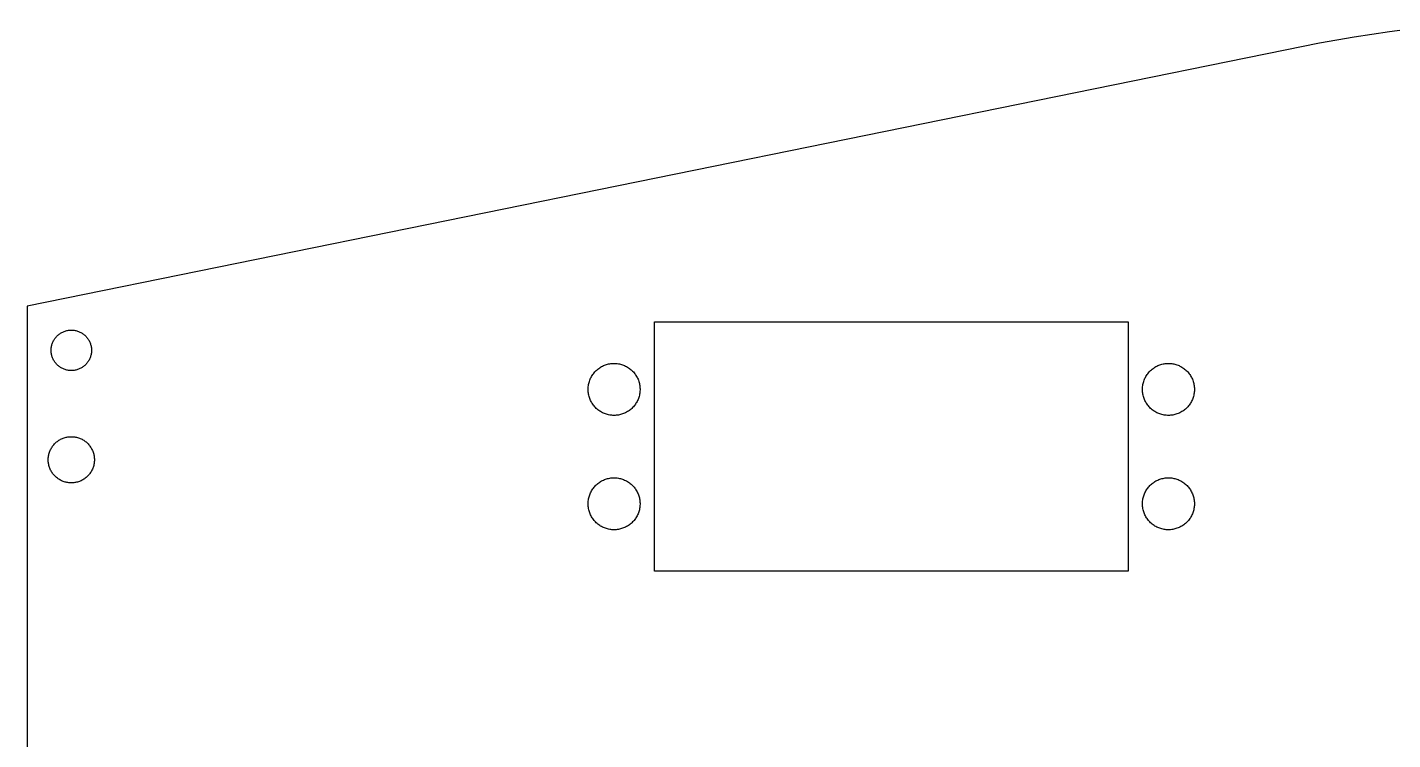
# Model space of a CAD drawing. Header units: metres. Extents: x -5.44 to 3.88, y -4.24 to 5.56.
# Drawn here: x -5.445 to -0.791, y 3.089 to 5.516 of the extents above; entities that cross this region are included whole.
import ezdxf

# ---------------------------------------------------------------- set-up
doc = ezdxf.new("R2010")
doc.units = ezdxf.units.M

msp = doc.modelspace()

# ---------------------------------------------------------------- linework, layer by layer
for p, q in [((-0.801758, 5.50073), (-0.922043, 5.48257)), ((-0.680038, 5.51636), (-0.801758, 5.50073)), ((-1.04071, 5.46191), (-1.15753, 5.43878)), ((-0.922043, 5.48257), (-1.04071, 5.46191)), ((-1.15753, 5.43878), (-5.44499, 4.56599)), ((-5.44499, 4.56599), (-5.44499, -1.034)), ((-5.34109, 4.46693), (-5.33891, 4.46883)), ((-5.33891, 4.46883), (-5.33665, 4.47063)), ((-5.33665, 4.47063), (-5.33432, 4.47232)), ((-5.33432, 4.47232), (-5.33191, 4.47391)), ((-5.33191, 4.47391), (-5.32944, 4.4754)), ((-5.32944, 4.4754), (-5.32692, 4.47679)), ((-5.32692, 4.47679), (-5.32433, 4.47807)), ((-5.32433, 4.47807), (-5.32169, 4.47925)), ((-5.32169, 4.47925), (-5.31902, 4.48032)), ((-5.31902, 4.48032), (-5.31628, 4.48126)), ((-5.31628, 4.48126), (-5.31352, 4.4821)), ((-5.31352, 4.4821), (-5.31073, 4.48282)), ((-5.31073, 4.48282), (-5.30791, 4.48341)), ((-5.30791, 4.48341), (-5.30505, 4.4839)), ((-5.30505, 4.4839), (-5.3022, 4.48425)), ((-5.3022, 4.48425), (-5.29932, 4.4845)), ((-5.29932, 4.4845), (-5.29643, 4.48462)), ((-5.29643, 4.48462), (-5.29355, 4.48462)), ((-5.29355, 4.48462), (-5.29066, 4.4845)), ((-5.29066, 4.4845), (-5.2878, 4.48425)), ((-5.2878, 4.48425), (-5.28493, 4.4839)), ((-5.28493, 4.4839), (-5.28209, 4.48341)), ((-5.28209, 4.48341), (-5.27927, 4.48282)), ((-5.27927, 4.48282), (-5.27646, 4.4821)), ((-5.27646, 4.4821), (-5.2737, 4.48126)), ((-5.2737, 4.48126), (-5.27098, 4.48032)), ((-5.27098, 4.48032), (-5.2683, 4.47925)), ((-5.2683, 4.47925), (-5.26566, 4.47807)), ((-5.26566, 4.47807), (-5.26308, 4.47679)), ((-5.26308, 4.47679), (-5.26054, 4.4754)), ((-5.26054, 4.4754), (-5.25807, 4.47391)), ((-5.25807, 4.47391), (-5.25568, 4.47232)), ((-5.25568, 4.47232), (-5.25334, 4.47063)), ((-5.25334, 4.47063), (-5.25108, 4.46883)), ((-5.25108, 4.46883), (-5.24889, 4.46693)), ((-3.30708, 3.6628), (-3.30708, 4.51279)), ((-3.30708, 4.51279), (-1.6929, 4.51279)), ((-1.6929, 4.51279), (-1.6929, 3.6628)), ((-5.36365, 4.42151), (-5.36334, 4.42438)), ((-5.36334, 4.42438), (-5.36293, 4.42723)), ((-5.36293, 4.42723), (-5.36238, 4.43007)), ((-5.36238, 4.43007), (-5.36172, 4.43288)), ((-5.36172, 4.43288), (-5.36095, 4.43565)), ((-5.36095, 4.43565), (-5.36006, 4.4384)), ((-5.36006, 4.4384), (-5.35905, 4.4411)), ((-5.35905, 4.4411), (-5.35794, 4.44376)), ((-5.35794, 4.44376), (-5.3567, 4.44638)), ((-5.3567, 4.44638), (-5.35536, 4.44893)), ((-5.35536, 4.44893), (-5.35393, 4.45143)), ((-5.35393, 4.45143), (-5.35237, 4.45387)), ((-5.35237, 4.45387), (-5.35074, 4.45624)), ((-5.35074, 4.45624), (-5.34898, 4.45854)), ((-5.34898, 4.45854), (-5.34715, 4.46075)), ((-5.34715, 4.46075), (-5.34521, 4.46291)), ((-5.34521, 4.46291), (-5.3432, 4.46497)), ((-5.3432, 4.46497), (-5.34109, 4.46693)), ((-5.24889, 4.46693), (-5.2468, 4.46497)), ((-5.2468, 4.46497), (-5.24477, 4.46291)), ((-5.24477, 4.46291), (-5.24284, 4.46075)), ((-5.24284, 4.46075), (-5.241, 4.45854)), ((-5.241, 4.45854), (-5.23926, 4.45624)), ((-5.23926, 4.45624), (-5.23761, 4.45387)), ((-5.23761, 4.45387), (-5.23605, 4.45143)), ((-5.23605, 4.45143), (-5.23462, 4.44893)), ((-5.23462, 4.44893), (-5.23328, 4.44638)), ((-5.23328, 4.44638), (-5.23206, 4.44376)), ((-5.23206, 4.44376), (-5.23093, 4.4411)), ((-5.23093, 4.4411), (-5.22993, 4.4384)), ((-5.22993, 4.4384), (-5.22903, 4.43565)), ((-5.22903, 4.43565), (-5.22826, 4.43288)), ((-5.22826, 4.43288), (-5.2276, 4.43007)), ((-5.2276, 4.43007), (-5.22707, 4.42723)), ((-5.22707, 4.42723), (-5.22664, 4.42438)), ((-5.22664, 4.42438), (-5.22633, 4.42151)), ((-5.36389, 4.41574), (-5.36383, 4.41862)), ((-5.36383, 4.41286), (-5.36389, 4.41574)), ((-5.36383, 4.41862), (-5.36365, 4.42151)), ((-5.36365, 4.40997), (-5.36383, 4.41286)), ((-5.36334, 4.4071), (-5.36365, 4.40997)), ((-5.36293, 4.40425), (-5.36334, 4.4071)), ((-5.36238, 4.40141), (-5.36293, 4.40425)), ((-5.36172, 4.39861), (-5.36238, 4.40141)), ((-5.36095, 4.39583), (-5.36172, 4.39861)), ((-5.36006, 4.39308), (-5.36095, 4.39583)), ((-5.35905, 4.39038), (-5.36006, 4.39308)), ((-5.35794, 4.38771), (-5.35905, 4.39038)), ((-5.3567, 4.3851), (-5.35794, 4.38771)), ((-5.35536, 4.38255), (-5.3567, 4.3851)), ((-5.35393, 4.38005), (-5.35536, 4.38255)), ((-5.35237, 4.37761), (-5.35393, 4.38005)), ((-5.35074, 4.37524), (-5.35237, 4.37761)), ((-5.34898, 4.37294), (-5.35074, 4.37524)), ((-5.23926, 4.37524), (-5.241, 4.37294)), ((-5.23761, 4.37761), (-5.23926, 4.37524)), ((-5.23605, 4.38005), (-5.23761, 4.37761)), ((-5.23462, 4.38255), (-5.23605, 4.38005)), ((-5.23328, 4.3851), (-5.23462, 4.38255)), ((-5.23206, 4.38771), (-5.23328, 4.3851)), ((-5.23093, 4.39038), (-5.23206, 4.38771)), ((-5.22993, 4.39308), (-5.23093, 4.39038)), ((-5.22903, 4.39583), (-5.22993, 4.39308)), ((-5.22826, 4.39861), (-5.22903, 4.39583)), ((-5.2276, 4.40141), (-5.22826, 4.39861)), ((-5.22707, 4.40425), (-5.2276, 4.40141)), ((-5.22664, 4.4071), (-5.22707, 4.40425)), ((-5.22633, 4.40997), (-5.22664, 4.4071)), ((-5.22633, 4.42151), (-5.22615, 4.41862)), ((-5.22615, 4.41286), (-5.22633, 4.40997)), ((-5.22615, 4.41862), (-5.22609, 4.41574)), ((-5.22609, 4.41574), (-5.22615, 4.41286)), ((-5.34715, 4.37073), (-5.34898, 4.37294)), ((-5.34521, 4.36858), (-5.34715, 4.37073)), ((-5.3432, 4.36652), (-5.34521, 4.36858)), ((-5.34109, 4.36453), (-5.3432, 4.36652)), ((-5.33891, 4.36266), (-5.34109, 4.36453)), ((-5.33665, 4.36086), (-5.33891, 4.36266)), ((-5.33432, 4.35916), (-5.33665, 4.36086)), ((-5.33191, 4.35757), (-5.33432, 4.35916)), ((-5.32944, 4.35608), (-5.33191, 4.35757)), ((-5.32692, 4.35468), (-5.32944, 4.35608)), ((-5.32433, 4.35339), (-5.32692, 4.35468)), ((-5.32169, 4.35222), (-5.32433, 4.35339)), ((-5.31902, 4.35117), (-5.32169, 4.35222)), ((-5.31628, 4.35022), (-5.31902, 4.35117)), ((-5.31352, 4.34938), (-5.31628, 4.35022)), ((-5.31073, 4.34866), (-5.31352, 4.34938)), ((-5.30791, 4.34807), (-5.31073, 4.34866)), ((-5.30505, 4.34758), (-5.30791, 4.34807)), ((-5.3022, 4.34721), (-5.30505, 4.34758)), ((-5.29932, 4.34698), (-5.3022, 4.34721)), ((-5.29643, 4.34686), (-5.29932, 4.34698)), ((-5.29355, 4.34686), (-5.29643, 4.34686)), ((-5.29066, 4.34698), (-5.29355, 4.34686)), ((-5.2878, 4.34721), (-5.29066, 4.34698)), ((-5.28493, 4.34758), (-5.2878, 4.34721)), ((-5.28209, 4.34807), (-5.28493, 4.34758)), ((-5.27927, 4.34866), (-5.28209, 4.34807)), ((-5.27646, 4.34938), (-5.27927, 4.34866)), ((-5.2737, 4.35022), (-5.27646, 4.34938)), ((-5.27098, 4.35117), (-5.2737, 4.35022)), ((-5.2683, 4.35222), (-5.27098, 4.35117)), ((-5.26566, 4.35339), (-5.2683, 4.35222)), ((-5.26308, 4.35468), (-5.26566, 4.35339)), ((-5.26054, 4.35608), (-5.26308, 4.35468)), ((-5.25807, 4.35757), (-5.26054, 4.35608)), ((-5.25568, 4.35916), (-5.25807, 4.35757)), ((-5.25334, 4.36086), (-5.25568, 4.35916)), ((-5.25108, 4.36266), (-5.25334, 4.36086)), ((-5.24889, 4.36453), (-5.25108, 4.36266)), ((-5.2468, 4.36652), (-5.24889, 4.36453)), ((-5.24477, 4.36858), (-5.2468, 4.36652)), ((-5.24284, 4.37073), (-5.24477, 4.36858)), ((-5.241, 4.37294), (-5.24284, 4.37073)), ((-3.52159, 4.32697), (-3.51967, 4.33014)), ((-3.51967, 4.33014), (-3.51761, 4.33322)), ((-3.51761, 4.33322), (-3.51543, 4.33623)), ((-3.51543, 4.33623), (-3.51312, 4.33914)), ((-3.51312, 4.33914), (-3.5107, 4.34195)), ((-3.5107, 4.34195), (-3.50816, 4.34465)), ((-3.50816, 4.34465), (-3.50551, 4.34724)), ((-3.50551, 4.34724), (-3.50276, 4.34973)), ((-3.50276, 4.34973), (-3.49989, 4.3521)), ((-3.49989, 4.3521), (-3.49695, 4.35434)), ((-3.49695, 4.35434), (-3.4939, 4.35645)), ((-3.4939, 4.35645), (-3.49077, 4.35844)), ((-3.49077, 4.35844), (-3.48755, 4.36029)), ((-3.48755, 4.36029), (-3.48427, 4.36201)), ((-3.48427, 4.36201), (-3.48091, 4.36359)), ((-3.48091, 4.36359), (-3.47748, 4.36504)), ((-3.47748, 4.36504), (-3.474, 4.36632)), ((-3.474, 4.36632), (-3.47047, 4.36748)), ((-3.47047, 4.36748), (-3.4669, 4.36847)), ((-3.4669, 4.36847), (-3.46329, 4.36932)), ((-3.46329, 4.36932), (-3.45964, 4.37001)), ((-3.45964, 4.37001), (-3.45598, 4.37056)), ((-3.45598, 4.37056), (-3.45229, 4.37094)), ((-3.45229, 4.37094), (-3.44858, 4.37117)), ((-3.44858, 4.37117), (-3.44487, 4.37125)), ((-3.44487, 4.37125), (-3.44116, 4.37117)), ((-3.44116, 4.37117), (-3.43745, 4.37094)), ((-3.43745, 4.37094), (-3.43378, 4.37056)), ((-3.43378, 4.37056), (-3.4301, 4.37001)), ((-3.4301, 4.37001), (-3.42645, 4.36932)), ((-3.42645, 4.36932), (-3.42285, 4.36847)), ((-3.42285, 4.36847), (-3.41927, 4.36748)), ((-3.41927, 4.36748), (-3.41574, 4.36632)), ((-3.41574, 4.36632), (-3.41226, 4.36504)), ((-3.41226, 4.36504), (-3.40884, 4.36359)), ((-3.40884, 4.36359), (-3.40549, 4.36201)), ((-3.40549, 4.36201), (-3.40221, 4.36029)), ((-3.40221, 4.36029), (-3.39899, 4.35844)), ((-3.39899, 4.35844), (-3.39586, 4.35645)), ((-3.39586, 4.35645), (-3.39281, 4.35434)), ((-3.39281, 4.35434), (-3.38985, 4.3521)), ((-3.38985, 4.3521), (-3.38699, 4.34973)), ((-3.38699, 4.34973), (-3.38423, 4.34724)), ((-3.38423, 4.34724), (-3.38159, 4.34465)), ((-3.38159, 4.34465), (-3.37904, 4.34195)), ((-3.37904, 4.34195), (-3.37662, 4.33914)), ((-3.37662, 4.33914), (-3.37431, 4.33623)), ((-3.37431, 4.33623), (-3.37213, 4.33322)), ((-3.37213, 4.33322), (-3.37009, 4.33014)), ((-3.37009, 4.33014), (-3.36816, 4.32697)), ((-1.63182, 4.32697), (-1.6299, 4.33014)), ((-1.6299, 4.33014), (-1.62785, 4.33322)), ((-1.62785, 4.33322), (-1.62567, 4.33623)), ((-1.62567, 4.33623), (-1.62337, 4.33914)), ((-1.62337, 4.33914), (-1.62094, 4.34195)), ((-1.62094, 4.34195), (-1.61841, 4.34465)), ((-1.61841, 4.34465), (-1.61575, 4.34724)), ((-1.61575, 4.34724), (-1.61299, 4.34973)), ((-1.61299, 4.34973), (-1.61014, 4.3521)), ((-1.61014, 4.3521), (-1.60718, 4.35434)), ((-1.60718, 4.35434), (-1.60413, 4.35645)), ((-1.60413, 4.35645), (-1.601, 4.35844)), ((-1.601, 4.35844), (-1.59779, 4.36029)), ((-1.59779, 4.36029), (-1.5945, 4.36201)), ((-1.5945, 4.36201), (-1.59114, 4.36359)), ((-1.59114, 4.36359), (-1.58772, 4.36504)), ((-1.58772, 4.36504), (-1.58424, 4.36632)), ((-1.58424, 4.36632), (-1.58072, 4.36748)), ((-1.58072, 4.36748), (-1.57715, 4.36847)), ((-1.57715, 4.36847), (-1.57353, 4.36932)), ((-1.57353, 4.36932), (-1.56989, 4.37001)), ((-1.56989, 4.37001), (-1.56621, 4.37056)), ((-1.56621, 4.37056), (-1.56253, 4.37094)), ((-1.56253, 4.37094), (-1.55882, 4.37117)), ((-1.55882, 4.37117), (-1.55511, 4.37125)), ((-1.55511, 4.37125), (-1.55141, 4.37117)), ((-1.55141, 4.37117), (-1.5477, 4.37094)), ((-1.5477, 4.37094), (-1.54401, 4.37056)), ((-1.54401, 4.37056), (-1.54034, 4.37001)), ((-1.54034, 4.37001), (-1.5367, 4.36932)), ((-1.5367, 4.36932), (-1.53308, 4.36847)), ((-1.53308, 4.36847), (-1.52951, 4.36748)), ((-1.52951, 4.36748), (-1.52599, 4.36632)), ((-1.52599, 4.36632), (-1.52251, 4.36504)), ((-1.52251, 4.36504), (-1.51909, 4.36359)), ((-1.51909, 4.36359), (-1.51573, 4.36201)), ((-1.51573, 4.36201), (-1.51244, 4.36029)), ((-1.51244, 4.36029), (-1.50922, 4.35844)), ((-1.50922, 4.35844), (-1.50609, 4.35645)), ((-1.50609, 4.35645), (-1.50304, 4.35434)), ((-1.50304, 4.35434), (-1.50009, 4.3521)), ((-1.50009, 4.3521), (-1.49722, 4.34973)), ((-1.49722, 4.34973), (-1.49448, 4.34724)), ((-1.49448, 4.34724), (-1.49182, 4.34465)), ((-1.49182, 4.34465), (-1.48929, 4.34195)), ((-1.48929, 4.34195), (-1.48686, 4.33914)), ((-1.48686, 4.33914), (-1.48456, 4.33623)), ((-1.48456, 4.33623), (-1.48238, 4.33322)), ((-1.48238, 4.33322), (-1.48032, 4.33014)), ((-1.48032, 4.33014), (-1.47839, 4.32697)), ((-3.53343, 4.28453), (-3.53328, 4.28824)), ((-3.53343, 4.28081), (-3.53343, 4.28453)), ((-3.53328, 4.28824), (-3.53297, 4.29193)), ((-3.53297, 4.29193), (-3.5325, 4.29561)), ((-3.5325, 4.29561), (-3.53189, 4.29927)), ((-3.53189, 4.29927), (-3.53111, 4.3029)), ((-3.53111, 4.3029), (-3.5302, 4.30649)), ((-3.5302, 4.30649), (-3.52911, 4.31004)), ((-3.52911, 4.31004), (-3.52791, 4.31355)), ((-3.52791, 4.31355), (-3.52654, 4.317)), ((-3.52654, 4.317), (-3.52502, 4.32039)), ((-3.52502, 4.32039), (-3.52338, 4.32372)), ((-3.52338, 4.32372), (-3.52159, 4.32697)), ((-3.36816, 4.32697), (-3.36638, 4.32372)), ((-3.36638, 4.32372), (-3.36472, 4.32039)), ((-3.36472, 4.32039), (-3.36322, 4.317)), ((-3.36322, 4.317), (-3.36185, 4.31355)), ((-3.36185, 4.31355), (-3.36063, 4.31004)), ((-3.36063, 4.31004), (-3.35956, 4.30649)), ((-3.35956, 4.30649), (-3.35863, 4.3029)), ((-3.35863, 4.3029), (-3.35786, 4.29927)), ((-3.35786, 4.29927), (-3.35724, 4.29561)), ((-3.35724, 4.29561), (-3.35678, 4.29193)), ((-3.35678, 4.29193), (-3.35646, 4.28824)), ((-3.35646, 4.28824), (-3.35631, 4.28453)), ((-3.35631, 4.28453), (-3.35631, 4.28081)), ((-1.64368, 4.28453), (-1.64352, 4.28824)), ((-1.64368, 4.28081), (-1.64368, 4.28453)), ((-1.64352, 4.28824), (-1.6432, 4.29193)), ((-1.6432, 4.29193), (-1.64275, 4.29561)), ((-1.64275, 4.29561), (-1.64212, 4.29927)), ((-1.64212, 4.29927), (-1.64136, 4.3029)), ((-1.64136, 4.3029), (-1.64043, 4.30649)), ((-1.64043, 4.30649), (-1.63936, 4.31004)), ((-1.63936, 4.31004), (-1.63814, 4.31355)), ((-1.63814, 4.31355), (-1.63678, 4.317)), ((-1.63678, 4.317), (-1.63527, 4.32039)), ((-1.63527, 4.32039), (-1.63362, 4.32372)), ((-1.63362, 4.32372), (-1.63182, 4.32697)), ((-1.47839, 4.32697), (-1.47661, 4.32372)), ((-1.47661, 4.32372), (-1.47496, 4.32039)), ((-1.47496, 4.32039), (-1.47345, 4.317)), ((-1.47345, 4.317), (-1.47209, 4.31355)), ((-1.47209, 4.31355), (-1.47087, 4.31004)), ((-1.47087, 4.31004), (-1.46979, 4.30649)), ((-1.46979, 4.30649), (-1.46887, 4.3029)), ((-1.46887, 4.3029), (-1.46809, 4.29927)), ((-1.46809, 4.29927), (-1.46748, 4.29561)), ((-1.46748, 4.29561), (-1.46701, 4.29193)), ((-1.46701, 4.29193), (-1.46671, 4.28824)), ((-1.46671, 4.28824), (-1.46655, 4.28453)), ((-1.46655, 4.28453), (-1.46655, 4.28081)), ((-3.53328, 4.27711), (-3.53343, 4.28081)), ((-3.53297, 4.27341), (-3.53328, 4.27711)), ((-3.5325, 4.26973), (-3.53297, 4.27341)), ((-3.53189, 4.26607), (-3.5325, 4.26973)), ((-3.53111, 4.26244), (-3.53189, 4.26607)), ((-3.5302, 4.25885), (-3.53111, 4.26244)), ((-3.52911, 4.25529), (-3.5302, 4.25885)), ((-3.52791, 4.25179), (-3.52911, 4.25529)), ((-3.52654, 4.24834), (-3.52791, 4.25179)), ((-3.52502, 4.24495), (-3.52654, 4.24834)), ((-3.52338, 4.24162), (-3.52502, 4.24495)), ((-3.52159, 4.23837), (-3.52338, 4.24162)), ((-3.51967, 4.2352), (-3.52159, 4.23837)), ((-3.36816, 4.23837), (-3.37009, 4.2352)), ((-3.36638, 4.24162), (-3.36816, 4.23837)), ((-3.36472, 4.24495), (-3.36638, 4.24162)), ((-3.36322, 4.24834), (-3.36472, 4.24495)), ((-3.36185, 4.25179), (-3.36322, 4.24834)), ((-3.36063, 4.25529), (-3.36185, 4.25179)), ((-3.35956, 4.25885), (-3.36063, 4.25529)), ((-3.35863, 4.26244), (-3.35956, 4.25885)), ((-3.35786, 4.26607), (-3.35863, 4.26244)), ((-3.35724, 4.26973), (-3.35786, 4.26607)), ((-3.35678, 4.27341), (-3.35724, 4.26973)), ((-3.35646, 4.27711), (-3.35678, 4.27341)), ((-3.35631, 4.28081), (-3.35646, 4.27711)), ((-1.64352, 4.27711), (-1.64368, 4.28081)), ((-1.6432, 4.27341), (-1.64352, 4.27711)), ((-1.64275, 4.26973), (-1.6432, 4.27341)), ((-1.64212, 4.26607), (-1.64275, 4.26973)), ((-1.64136, 4.26244), (-1.64212, 4.26607)), ((-1.64043, 4.25885), (-1.64136, 4.26244)), ((-1.63936, 4.25529), (-1.64043, 4.25885)), ((-1.63814, 4.25179), (-1.63936, 4.25529)), ((-1.63678, 4.24834), (-1.63814, 4.25179)), ((-1.63527, 4.24495), (-1.63678, 4.24834)), ((-1.63362, 4.24162), (-1.63527, 4.24495)), ((-1.63182, 4.23837), (-1.63362, 4.24162)), ((-1.6299, 4.2352), (-1.63182, 4.23837)), ((-1.47839, 4.23837), (-1.48032, 4.2352)), ((-1.47661, 4.24162), (-1.47839, 4.23837)), ((-1.47496, 4.24495), (-1.47661, 4.24162)), ((-1.47345, 4.24834), (-1.47496, 4.24495)), ((-1.47209, 4.25179), (-1.47345, 4.24834)), ((-1.47087, 4.25529), (-1.47209, 4.25179)), ((-1.46979, 4.25885), (-1.47087, 4.25529)), ((-1.46887, 4.26244), (-1.46979, 4.25885)), ((-1.46809, 4.26607), (-1.46887, 4.26244)), ((-1.46748, 4.26973), (-1.46809, 4.26607)), ((-1.46701, 4.27341), (-1.46748, 4.26973)), ((-1.46671, 4.27711), (-1.46701, 4.27341)), ((-1.46655, 4.28081), (-1.46671, 4.27711)), ((-3.51761, 4.23212), (-3.51967, 4.2352)), ((-3.51543, 4.22911), (-3.51761, 4.23212)), ((-3.51312, 4.22621), (-3.51543, 4.22911)), ((-3.5107, 4.22339), (-3.51312, 4.22621)), ((-3.50816, 4.22069), (-3.5107, 4.22339)), ((-3.50551, 4.21809), (-3.50816, 4.22069)), ((-3.50276, 4.21561), (-3.50551, 4.21809)), ((-3.49989, 4.21324), (-3.50276, 4.21561)), ((-3.49695, 4.211), (-3.49989, 4.21324)), ((-3.4939, 4.20889), (-3.49695, 4.211)), ((-3.49077, 4.20689), (-3.4939, 4.20889)), ((-3.48755, 4.20505), (-3.49077, 4.20689)), ((-3.48427, 4.20332), (-3.48755, 4.20505)), ((-3.48091, 4.20175), (-3.48427, 4.20332)), ((-3.47748, 4.2003), (-3.48091, 4.20175)), ((-3.474, 4.19902), (-3.47748, 4.2003)), ((-3.47047, 4.19786), (-3.474, 4.19902)), ((-3.4669, 4.19687), (-3.47047, 4.19786)), ((-3.46329, 4.19603), (-3.4669, 4.19687)), ((-3.45964, 4.19533), (-3.46329, 4.19603)), ((-3.45598, 4.19478), (-3.45964, 4.19533)), ((-3.45229, 4.1944), (-3.45598, 4.19478)), ((-3.44858, 4.19417), (-3.45229, 4.1944)), ((-3.44487, 4.19409), (-3.44858, 4.19417)), ((-3.44116, 4.19417), (-3.44487, 4.19409)), ((-3.43745, 4.1944), (-3.44116, 4.19417)), ((-3.43378, 4.19478), (-3.43745, 4.1944)), ((-3.4301, 4.19533), (-3.43378, 4.19478)), ((-3.42645, 4.19603), (-3.4301, 4.19533)), ((-3.42285, 4.19687), (-3.42645, 4.19603)), ((-3.41927, 4.19786), (-3.42285, 4.19687)), ((-3.41574, 4.19902), (-3.41927, 4.19786)), ((-3.41226, 4.2003), (-3.41574, 4.19902)), ((-3.40884, 4.20175), (-3.41226, 4.2003)), ((-3.40549, 4.20332), (-3.40884, 4.20175)), ((-3.40221, 4.20505), (-3.40549, 4.20332)), ((-3.39899, 4.20689), (-3.40221, 4.20505)), ((-3.39586, 4.20889), (-3.39899, 4.20689)), ((-3.39281, 4.211), (-3.39586, 4.20889)), ((-3.38985, 4.21324), (-3.39281, 4.211)), ((-3.38699, 4.21561), (-3.38985, 4.21324)), ((-3.38423, 4.21809), (-3.38699, 4.21561)), ((-3.38159, 4.22069), (-3.38423, 4.21809)), ((-3.37904, 4.22339), (-3.38159, 4.22069)), ((-3.37662, 4.22621), (-3.37904, 4.22339)), ((-3.37431, 4.22911), (-3.37662, 4.22621)), ((-3.37213, 4.23212), (-3.37431, 4.22911)), ((-3.37009, 4.2352), (-3.37213, 4.23212)), ((-1.62785, 4.23212), (-1.6299, 4.2352)), ((-1.62567, 4.22911), (-1.62785, 4.23212)), ((-1.62337, 4.22621), (-1.62567, 4.22911)), ((-1.62094, 4.22339), (-1.62337, 4.22621)), ((-1.61841, 4.22069), (-1.62094, 4.22339)), ((-1.61575, 4.21809), (-1.61841, 4.22069)), ((-1.61299, 4.21561), (-1.61575, 4.21809)), ((-1.61014, 4.21324), (-1.61299, 4.21561)), ((-1.60718, 4.211), (-1.61014, 4.21324)), ((-1.60413, 4.20889), (-1.60718, 4.211)), ((-1.601, 4.20689), (-1.60413, 4.20889)), ((-1.59779, 4.20505), (-1.601, 4.20689)), ((-1.5945, 4.20332), (-1.59779, 4.20505)), ((-1.59114, 4.20175), (-1.5945, 4.20332)), ((-1.58772, 4.2003), (-1.59114, 4.20175)), ((-1.58424, 4.19902), (-1.58772, 4.2003)), ((-1.58072, 4.19786), (-1.58424, 4.19902)), ((-1.57715, 4.19687), (-1.58072, 4.19786)), ((-1.57353, 4.19603), (-1.57715, 4.19687)), ((-1.56989, 4.19533), (-1.57353, 4.19603)), ((-1.56621, 4.19478), (-1.56989, 4.19533)), ((-1.56253, 4.1944), (-1.56621, 4.19478)), ((-1.55882, 4.19417), (-1.56253, 4.1944)), ((-1.55511, 4.19409), (-1.55882, 4.19417)), ((-1.55141, 4.19417), (-1.55511, 4.19409)), ((-1.5477, 4.1944), (-1.55141, 4.19417)), ((-1.54401, 4.19478), (-1.5477, 4.1944)), ((-1.54034, 4.19533), (-1.54401, 4.19478)), ((-1.5367, 4.19603), (-1.54034, 4.19533)), ((-1.53308, 4.19687), (-1.5367, 4.19603)), ((-1.52951, 4.19786), (-1.53308, 4.19687)), ((-1.52599, 4.19902), (-1.52951, 4.19786)), ((-1.52251, 4.2003), (-1.52599, 4.19902)), ((-1.51909, 4.20175), (-1.52251, 4.2003)), ((-1.51573, 4.20332), (-1.51909, 4.20175)), ((-1.51244, 4.20505), (-1.51573, 4.20332)), ((-1.50922, 4.20689), (-1.51244, 4.20505)), ((-1.50609, 4.20889), (-1.50922, 4.20689)), ((-1.50304, 4.211), (-1.50609, 4.20889)), ((-1.50009, 4.21324), (-1.50304, 4.211)), ((-1.49722, 4.21561), (-1.50009, 4.21324)), ((-1.49448, 4.21809), (-1.49722, 4.21561)), ((-1.49182, 4.22069), (-1.49448, 4.21809)), ((-1.48929, 4.22339), (-1.49182, 4.22069)), ((-1.48686, 4.22621), (-1.48929, 4.22339)), ((-1.48456, 4.22911), (-1.48686, 4.22621)), ((-1.48238, 4.23212), (-1.48456, 4.22911)), ((-1.48032, 4.2352), (-1.48238, 4.23212)), ((-5.3546, 4.09419), (-5.35239, 4.09665)), ((-5.35239, 4.09665), (-5.35008, 4.099)), ((-5.35008, 4.099), (-5.34769, 4.10126)), ((-5.34769, 4.10126), (-5.34518, 4.10341)), ((-5.34518, 4.10341), (-5.34261, 4.10545)), ((-5.34261, 4.10545), (-5.33994, 4.10739)), ((-5.33994, 4.10739), (-5.33719, 4.10922)), ((-5.33719, 4.10922), (-5.33437, 4.11093)), ((-5.33437, 4.11093), (-5.33147, 4.11252)), ((-5.33147, 4.11252), (-5.32852, 4.11398)), ((-5.32852, 4.11398), (-5.3255, 4.11533)), ((-5.3255, 4.11533), (-5.32243, 4.11655)), ((-5.32243, 4.11655), (-5.31932, 4.11763)), ((-5.31932, 4.11763), (-5.31616, 4.11858)), ((-5.31616, 4.11858), (-5.31297, 4.1194)), ((-5.31297, 4.1194), (-5.30975, 4.12009)), ((-5.30975, 4.12009), (-5.30649, 4.12064)), ((-5.30649, 4.12064), (-5.30322, 4.12105)), ((-5.30322, 4.12105), (-5.29994, 4.12132)), ((-5.29994, 4.12132), (-5.29665, 4.12146)), ((-5.29665, 4.12146), (-5.29335, 4.12146)), ((-5.29335, 4.12146), (-5.29005, 4.12132)), ((-5.29005, 4.12132), (-5.28676, 4.12105)), ((-5.28676, 4.12105), (-5.28349, 4.12064)), ((-5.28349, 4.12064), (-5.28024, 4.12009)), ((-5.28024, 4.12009), (-5.27701, 4.1194)), ((-5.27701, 4.1194), (-5.27382, 4.11858)), ((-5.27382, 4.11858), (-5.27066, 4.11763)), ((-5.27066, 4.11763), (-5.26755, 4.11655)), ((-5.26755, 4.11655), (-5.26448, 4.11533)), ((-5.26448, 4.11533), (-5.26147, 4.11398)), ((-5.26147, 4.11398), (-5.25851, 4.11252)), ((-5.25851, 4.11252), (-5.25563, 4.11093)), ((-5.25563, 4.11093), (-5.25281, 4.10922)), ((-5.25281, 4.10922), (-5.25006, 4.10739)), ((-5.25006, 4.10739), (-5.24739, 4.10545)), ((-5.24739, 4.10545), (-5.2448, 4.10341)), ((-5.2448, 4.10341), (-5.24231, 4.10126)), ((-5.24231, 4.10126), (-5.2399, 4.099)), ((-5.2399, 4.099), (-5.23759, 4.09665)), ((-5.23759, 4.09665), (-5.23538, 4.09419)), ((-5.37366, 4.04604), (-5.37346, 4.04933)), ((-5.37346, 4.04933), (-5.37311, 4.05261)), ((-5.37311, 4.05261), (-5.37263, 4.05588)), ((-5.37263, 4.05588), (-5.37201, 4.05911)), ((-5.37201, 4.05911), (-5.37126, 4.06232)), ((-5.37126, 4.06232), (-5.37038, 4.06551)), ((-5.37038, 4.06551), (-5.36935, 4.06863)), ((-5.36935, 4.06863), (-5.36821, 4.07173)), ((-5.36821, 4.07173), (-5.36693, 4.07477)), ((-5.36693, 4.07477), (-5.36552, 4.07774)), ((-5.36552, 4.07774), (-5.364, 4.08067)), ((-5.364, 4.08067), (-5.36235, 4.08353)), ((-5.36235, 4.08353), (-5.36058, 4.08632)), ((-5.36058, 4.08632), (-5.35869, 4.08902)), ((-5.35869, 4.08902), (-5.3567, 4.09164)), ((-5.3567, 4.09164), (-5.3546, 4.09419)), ((-5.23538, 4.09419), (-5.23329, 4.09164)), ((-5.23329, 4.09164), (-5.23129, 4.08902)), ((-5.23129, 4.08902), (-5.22942, 4.08632)), ((-5.22942, 4.08632), (-5.22765, 4.08353)), ((-5.22765, 4.08353), (-5.226, 4.08067)), ((-5.226, 4.08067), (-5.22447, 4.07774)), ((-5.22447, 4.07774), (-5.22307, 4.07477)), ((-5.22307, 4.07477), (-5.22179, 4.07173)), ((-5.22179, 4.07173), (-5.22063, 4.06863)), ((-5.22063, 4.06863), (-5.21962, 4.06551)), ((-5.21962, 4.06551), (-5.21872, 4.06232)), ((-5.21872, 4.06232), (-5.21797, 4.05911)), ((-5.21797, 4.05911), (-5.21736, 4.05588)), ((-5.21736, 4.05588), (-5.21687, 4.05261)), ((-5.21687, 4.05261), (-5.21652, 4.04933)), ((-5.21652, 4.04933), (-5.21632, 4.04604)), ((-5.37373, 4.04274), (-5.37366, 4.04604)), ((-5.37366, 4.03944), (-5.37373, 4.04274)), ((-5.37346, 4.03615), (-5.37366, 4.03944)), ((-5.37311, 4.03287), (-5.37346, 4.03615)), ((-5.37263, 4.0296), (-5.37311, 4.03287)), ((-5.37201, 4.02637), (-5.37263, 4.0296)), ((-5.37126, 4.02316), (-5.37201, 4.02637)), ((-5.37038, 4.01999), (-5.37126, 4.02316)), ((-5.36935, 4.01685), (-5.37038, 4.01999)), ((-5.36821, 4.01375), (-5.36935, 4.01685)), ((-5.36693, 4.01071), (-5.36821, 4.01375)), ((-5.36552, 4.00774), (-5.36693, 4.01071)), ((-5.364, 4.00481), (-5.36552, 4.00774)), ((-5.36235, 4.00195), (-5.364, 4.00481)), ((-5.226, 4.00481), (-5.22765, 4.00195)), ((-5.22447, 4.00774), (-5.226, 4.00481)), ((-5.22307, 4.01071), (-5.22447, 4.00774)), ((-5.22179, 4.01375), (-5.22307, 4.01071)), ((-5.22063, 4.01685), (-5.22179, 4.01375)), ((-5.21962, 4.01999), (-5.22063, 4.01685)), ((-5.21872, 4.02316), (-5.21962, 4.01999)), ((-5.21797, 4.02637), (-5.21872, 4.02316)), ((-5.21736, 4.0296), (-5.21797, 4.02637)), ((-5.21687, 4.03287), (-5.21736, 4.0296)), ((-5.21652, 4.03615), (-5.21687, 4.03287)), ((-5.21632, 4.03944), (-5.21652, 4.03615)), ((-5.21632, 4.04604), (-5.21625, 4.04274)), ((-5.21625, 4.04274), (-5.21632, 4.03944)), ((-5.36058, 3.99916), (-5.36235, 4.00195)), ((-5.35869, 3.99646), (-5.36058, 3.99916)), ((-5.3567, 3.99384), (-5.35869, 3.99646)), ((-5.3546, 3.99129), (-5.3567, 3.99384)), ((-5.35239, 3.98885), (-5.3546, 3.99129)), ((-5.35008, 3.98648), (-5.35239, 3.98885)), ((-5.34769, 3.98422), (-5.35008, 3.98648)), ((-5.34518, 3.98207), (-5.34769, 3.98422)), ((-5.34261, 3.98003), (-5.34518, 3.98207)), ((-5.33994, 3.97809), (-5.34261, 3.98003)), ((-5.33719, 3.97626), (-5.33994, 3.97809)), ((-5.33437, 3.97455), (-5.33719, 3.97626)), ((-5.33147, 3.97296), (-5.33437, 3.97455)), ((-5.32852, 3.9715), (-5.33147, 3.97296)), ((-5.3255, 3.97015), (-5.32852, 3.9715)), ((-5.32243, 3.96893), (-5.3255, 3.97015)), ((-5.31932, 3.96785), (-5.32243, 3.96893)), ((-5.31616, 3.9669), (-5.31932, 3.96785)), ((-5.31297, 3.96608), (-5.31616, 3.9669)), ((-5.30975, 3.96539), (-5.31297, 3.96608)), ((-5.30649, 3.96484), (-5.30975, 3.96539)), ((-5.30322, 3.96443), (-5.30649, 3.96484)), ((-5.29994, 3.96416), (-5.30322, 3.96443)), ((-5.29665, 3.96402), (-5.29994, 3.96416)), ((-5.29335, 3.96402), (-5.29665, 3.96402)), ((-5.29005, 3.96416), (-5.29335, 3.96402)), ((-5.28676, 3.96443), (-5.29005, 3.96416)), ((-5.28349, 3.96484), (-5.28676, 3.96443)), ((-5.28024, 3.96539), (-5.28349, 3.96484)), ((-5.27701, 3.96608), (-5.28024, 3.96539)), ((-5.27382, 3.9669), (-5.27701, 3.96608)), ((-5.27066, 3.96785), (-5.27382, 3.9669)), ((-5.26755, 3.96893), (-5.27066, 3.96785)), ((-5.26448, 3.97015), (-5.26755, 3.96893)), ((-5.26147, 3.9715), (-5.26448, 3.97015)), ((-5.25851, 3.97296), (-5.26147, 3.9715)), ((-5.25563, 3.97455), (-5.25851, 3.97296)), ((-5.25281, 3.97626), (-5.25563, 3.97455)), ((-5.25006, 3.97809), (-5.25281, 3.97626)), ((-5.24739, 3.98003), (-5.25006, 3.97809)), ((-5.2448, 3.98207), (-5.24739, 3.98003)), ((-5.24231, 3.98422), (-5.2448, 3.98207)), ((-5.2399, 3.98648), (-5.24231, 3.98422)), ((-5.23759, 3.98885), (-5.2399, 3.98648)), ((-5.23538, 3.99129), (-5.23759, 3.98885)), ((-5.23329, 3.99384), (-5.23538, 3.99129)), ((-5.23129, 3.99646), (-5.23329, 3.99384)), ((-5.22942, 3.99916), (-5.23129, 3.99646)), ((-5.22765, 4.00195), (-5.22942, 3.99916)), ((-3.50816, 3.95488), (-3.50551, 3.95747)), ((-3.50551, 3.95747), (-3.50276, 3.95996)), ((-3.50276, 3.95996), (-3.49989, 3.96233)), ((-3.49989, 3.96233), (-3.49695, 3.96457)), ((-3.49695, 3.96457), (-3.4939, 3.96669)), ((-3.4939, 3.96669), (-3.49077, 3.96867)), ((-3.49077, 3.96867), (-3.48755, 3.97054)), ((-3.48755, 3.97054), (-3.48427, 3.97224)), ((-3.48427, 3.97224), (-3.48091, 3.97383)), ((-3.48091, 3.97383), (-3.47748, 3.97527)), ((-3.47748, 3.97527), (-3.474, 3.97656)), ((-3.474, 3.97656), (-3.47047, 3.97771)), ((-3.47047, 3.97771), (-3.4669, 3.97871)), ((-3.4669, 3.97871), (-3.46329, 3.97955)), ((-3.46329, 3.97955), (-3.45964, 3.98026)), ((-3.45964, 3.98026), (-3.45598, 3.98079)), ((-3.45598, 3.98079), (-3.45229, 3.98119)), ((-3.45229, 3.98119), (-3.44858, 3.98141)), ((-3.44858, 3.98141), (-3.44487, 3.98149)), ((-3.44487, 3.98149), (-3.44116, 3.98141)), ((-3.44116, 3.98141), (-3.43745, 3.98119)), ((-3.43745, 3.98119), (-3.43378, 3.98079)), ((-3.43378, 3.98079), (-3.4301, 3.98026)), ((-3.4301, 3.98026), (-3.42645, 3.97955)), ((-3.42645, 3.97955), (-3.42285, 3.97871)), ((-3.42285, 3.97871), (-3.41927, 3.97771)), ((-3.41927, 3.97771), (-3.41574, 3.97656)), ((-3.41574, 3.97656), (-3.41226, 3.97527)), ((-3.41226, 3.97527), (-3.40884, 3.97383)), ((-3.40884, 3.97383), (-3.40549, 3.97224)), ((-3.40549, 3.97224), (-3.40221, 3.97054)), ((-3.40221, 3.97054), (-3.39899, 3.96867)), ((-3.39899, 3.96867), (-3.39586, 3.96669)), ((-3.39586, 3.96669), (-3.39281, 3.96457)), ((-3.39281, 3.96457), (-3.38985, 3.96233)), ((-3.38985, 3.96233), (-3.38699, 3.95996)), ((-3.38699, 3.95996), (-3.38423, 3.95747)), ((-3.38423, 3.95747), (-3.38159, 3.95488)), ((-1.61841, 3.95488), (-1.61575, 3.95747)), ((-1.61575, 3.95747), (-1.61299, 3.95996)), ((-1.61299, 3.95996), (-1.61014, 3.96233)), ((-1.61014, 3.96233), (-1.60718, 3.96457)), ((-1.60718, 3.96457), (-1.60413, 3.96669)), ((-1.60413, 3.96669), (-1.601, 3.96867)), ((-1.601, 3.96867), (-1.59779, 3.97054)), ((-1.59779, 3.97054), (-1.5945, 3.97224)), ((-1.5945, 3.97224), (-1.59114, 3.97383)), ((-1.59114, 3.97383), (-1.58772, 3.97527)), ((-1.58772, 3.97527), (-1.58424, 3.97656)), ((-1.58424, 3.97656), (-1.58072, 3.97771)), ((-1.58072, 3.97771), (-1.57715, 3.97871)), ((-1.57715, 3.97871), (-1.57353, 3.97955)), ((-1.57353, 3.97955), (-1.56989, 3.98026)), ((-1.56989, 3.98026), (-1.56621, 3.98079)), ((-1.56621, 3.98079), (-1.56253, 3.98119)), ((-1.56253, 3.98119), (-1.55882, 3.98141)), ((-1.55882, 3.98141), (-1.55511, 3.98149)), ((-1.55511, 3.98149), (-1.55141, 3.98141)), ((-1.55141, 3.98141), (-1.5477, 3.98119)), ((-1.5477, 3.98119), (-1.54401, 3.98079)), ((-1.54401, 3.98079), (-1.54034, 3.98026)), ((-1.54034, 3.98026), (-1.5367, 3.97955)), ((-1.5367, 3.97955), (-1.53308, 3.97871)), ((-1.53308, 3.97871), (-1.52951, 3.97771)), ((-1.52951, 3.97771), (-1.52599, 3.97656)), ((-1.52599, 3.97656), (-1.52251, 3.97527)), ((-1.52251, 3.97527), (-1.51909, 3.97383)), ((-1.51909, 3.97383), (-1.51573, 3.97224)), ((-1.51573, 3.97224), (-1.51244, 3.97054)), ((-1.51244, 3.97054), (-1.50922, 3.96867)), ((-1.50922, 3.96867), (-1.50609, 3.96669)), ((-1.50609, 3.96669), (-1.50304, 3.96457)), ((-1.50304, 3.96457), (-1.50009, 3.96233)), ((-1.50009, 3.96233), (-1.49722, 3.95996)), ((-1.49722, 3.95996), (-1.49448, 3.95747)), ((-1.49448, 3.95747), (-1.49182, 3.95488)), ((-3.53189, 3.9095), (-3.53111, 3.91313)), ((-3.53111, 3.91313), (-3.5302, 3.91673)), ((-3.5302, 3.91673), (-3.52911, 3.92027)), ((-3.52911, 3.92027), (-3.52791, 3.92378)), ((-3.52791, 3.92378), (-3.52654, 3.92723)), ((-3.52654, 3.92723), (-3.52502, 3.93062)), ((-3.52502, 3.93062), (-3.52338, 3.93394)), ((-3.52338, 3.93394), (-3.52159, 3.93719)), ((-3.52159, 3.93719), (-3.51967, 3.94037)), ((-3.51967, 3.94037), (-3.51761, 3.94347)), ((-3.51761, 3.94347), (-3.51543, 3.94646)), ((-3.51543, 3.94646), (-3.51312, 3.94937)), ((-3.51312, 3.94937), (-3.5107, 3.95218)), ((-3.5107, 3.95218), (-3.50816, 3.95488)), ((-3.38159, 3.95488), (-3.37904, 3.95218)), ((-3.37904, 3.95218), (-3.37662, 3.94937)), ((-3.37662, 3.94937), (-3.37431, 3.94646)), ((-3.37431, 3.94646), (-3.37213, 3.94347)), ((-3.37213, 3.94347), (-3.37009, 3.94037)), ((-3.37009, 3.94037), (-3.36816, 3.93719)), ((-3.36816, 3.93719), (-3.36638, 3.93394)), ((-3.36638, 3.93394), (-3.36472, 3.93062)), ((-3.36472, 3.93062), (-3.36322, 3.92723)), ((-3.36322, 3.92723), (-3.36185, 3.92378)), ((-3.36185, 3.92378), (-3.36063, 3.92027)), ((-3.36063, 3.92027), (-3.35956, 3.91673)), ((-3.35956, 3.91673), (-3.35863, 3.91313)), ((-3.35863, 3.91313), (-3.35786, 3.9095)), ((-1.64212, 3.9095), (-1.64136, 3.91313)), ((-1.64136, 3.91313), (-1.64043, 3.91673)), ((-1.64043, 3.91673), (-1.63936, 3.92027)), ((-1.63936, 3.92027), (-1.63814, 3.92378)), ((-1.63814, 3.92378), (-1.63678, 3.92723)), ((-1.63678, 3.92723), (-1.63527, 3.93062)), ((-1.63527, 3.93062), (-1.63362, 3.93394)), ((-1.63362, 3.93394), (-1.63182, 3.93719)), ((-1.63182, 3.93719), (-1.6299, 3.94037)), ((-1.6299, 3.94037), (-1.62785, 3.94347)), ((-1.62785, 3.94347), (-1.62567, 3.94646)), ((-1.62567, 3.94646), (-1.62337, 3.94937)), ((-1.62337, 3.94937), (-1.62094, 3.95218)), ((-1.62094, 3.95218), (-1.61841, 3.95488)), ((-1.49182, 3.95488), (-1.48929, 3.95218)), ((-1.48929, 3.95218), (-1.48686, 3.94937)), ((-1.48686, 3.94937), (-1.48456, 3.94646)), ((-1.48456, 3.94646), (-1.48238, 3.94347)), ((-1.48238, 3.94347), (-1.48032, 3.94037)), ((-1.48032, 3.94037), (-1.47839, 3.93719)), ((-1.47839, 3.93719), (-1.47661, 3.93394)), ((-1.47661, 3.93394), (-1.47496, 3.93062)), ((-1.47496, 3.93062), (-1.47345, 3.92723)), ((-1.47345, 3.92723), (-1.47209, 3.92378)), ((-1.47209, 3.92378), (-1.47087, 3.92027)), ((-1.47087, 3.92027), (-1.46979, 3.91673)), ((-1.46979, 3.91673), (-1.46887, 3.91313)), ((-1.46887, 3.91313), (-1.46809, 3.9095)), ((-3.53343, 3.89476), (-3.53328, 3.89847)), ((-3.53343, 3.89105), (-3.53343, 3.89476)), ((-3.53328, 3.88734), (-3.53343, 3.89105)), ((-3.53328, 3.89847), (-3.53297, 3.90216)), ((-3.53297, 3.88365), (-3.53328, 3.88734)), ((-3.53297, 3.90216), (-3.5325, 3.90585)), ((-3.5325, 3.87996), (-3.53297, 3.88365)), ((-3.5325, 3.90585), (-3.53189, 3.9095)), ((-3.53189, 3.87631), (-3.5325, 3.87996)), ((-3.53111, 3.87268), (-3.53189, 3.87631)), ((-3.5302, 3.86908), (-3.53111, 3.87268)), ((-3.52911, 3.86554), (-3.5302, 3.86908)), ((-3.52791, 3.86203), (-3.52911, 3.86554)), ((-3.36063, 3.86554), (-3.36185, 3.86203)), ((-3.35956, 3.86908), (-3.36063, 3.86554)), ((-3.35863, 3.87268), (-3.35956, 3.86908)), ((-3.35786, 3.87631), (-3.35863, 3.87268)), ((-3.35786, 3.9095), (-3.35724, 3.90585)), ((-3.35724, 3.87996), (-3.35786, 3.87631)), ((-3.35724, 3.90585), (-3.35678, 3.90216)), ((-3.35678, 3.88365), (-3.35724, 3.87996)), ((-3.35678, 3.90216), (-3.35646, 3.89847)), ((-3.35646, 3.88734), (-3.35678, 3.88365)), ((-3.35646, 3.89847), (-3.35631, 3.89476)), ((-3.35631, 3.89105), (-3.35646, 3.88734)), ((-3.35631, 3.89476), (-3.35631, 3.89105)), ((-1.64368, 3.89476), (-1.64352, 3.89847)), ((-1.64368, 3.89105), (-1.64368, 3.89476)), ((-1.64352, 3.88734), (-1.64368, 3.89105)), ((-1.64352, 3.89847), (-1.6432, 3.90216)), ((-1.6432, 3.88365), (-1.64352, 3.88734)), ((-1.6432, 3.90216), (-1.64275, 3.90585)), ((-1.64275, 3.87996), (-1.6432, 3.88365)), ((-1.64275, 3.90585), (-1.64212, 3.9095)), ((-1.64212, 3.87631), (-1.64275, 3.87996)), ((-1.64136, 3.87268), (-1.64212, 3.87631)), ((-1.64043, 3.86908), (-1.64136, 3.87268)), ((-1.63936, 3.86554), (-1.64043, 3.86908)), ((-1.63814, 3.86203), (-1.63936, 3.86554)), ((-1.47087, 3.86554), (-1.47209, 3.86203)), ((-1.46979, 3.86908), (-1.47087, 3.86554)), ((-1.46887, 3.87268), (-1.46979, 3.86908)), ((-1.46809, 3.87631), (-1.46887, 3.87268)), ((-1.46809, 3.9095), (-1.46748, 3.90585)), ((-1.46748, 3.87996), (-1.46809, 3.87631)), ((-1.46748, 3.90585), (-1.46701, 3.90216)), ((-1.46701, 3.88365), (-1.46748, 3.87996)), ((-1.46701, 3.90216), (-1.46671, 3.89847)), ((-1.46671, 3.88734), (-1.46701, 3.88365)), ((-1.46671, 3.89847), (-1.46655, 3.89476)), ((-1.46655, 3.89105), (-1.46671, 3.88734)), ((-1.46655, 3.89476), (-1.46655, 3.89105)), ((-3.52654, 3.85858), (-3.52791, 3.86203)), ((-3.52502, 3.85519), (-3.52654, 3.85858)), ((-3.52338, 3.85187), (-3.52502, 3.85519)), ((-3.52159, 3.84862), (-3.52338, 3.85187)), ((-3.51967, 3.84544), (-3.52159, 3.84862)), ((-3.51761, 3.84235), (-3.51967, 3.84544)), ((-3.51543, 3.83936), (-3.51761, 3.84235)), ((-3.51312, 3.83644), (-3.51543, 3.83936)), ((-3.5107, 3.83363), (-3.51312, 3.83644)), ((-3.50816, 3.83093), (-3.5107, 3.83363)), ((-3.50551, 3.82834), (-3.50816, 3.83093)), ((-3.50276, 3.82585), (-3.50551, 3.82834)), ((-3.49989, 3.82349), (-3.50276, 3.82585)), ((-3.49695, 3.82124), (-3.49989, 3.82349)), ((-3.4939, 3.81912), (-3.49695, 3.82124)), ((-3.49077, 3.81714), (-3.4939, 3.81912)), ((-3.48755, 3.81528), (-3.49077, 3.81714)), ((-3.39899, 3.81714), (-3.40221, 3.81528)), ((-3.39586, 3.81912), (-3.39899, 3.81714)), ((-3.39281, 3.82124), (-3.39586, 3.81912)), ((-3.38985, 3.82349), (-3.39281, 3.82124)), ((-3.38699, 3.82585), (-3.38985, 3.82349)), ((-3.38423, 3.82834), (-3.38699, 3.82585)), ((-3.38159, 3.83093), (-3.38423, 3.82834)), ((-3.37904, 3.83363), (-3.38159, 3.83093)), ((-3.37662, 3.83644), (-3.37904, 3.83363)), ((-3.37431, 3.83936), (-3.37662, 3.83644)), ((-3.37213, 3.84235), (-3.37431, 3.83936)), ((-3.37009, 3.84544), (-3.37213, 3.84235)), ((-3.36816, 3.84862), (-3.37009, 3.84544)), ((-3.36638, 3.85187), (-3.36816, 3.84862)), ((-3.36472, 3.85519), (-3.36638, 3.85187)), ((-3.36322, 3.85858), (-3.36472, 3.85519)), ((-3.36185, 3.86203), (-3.36322, 3.85858)), ((-1.63678, 3.85858), (-1.63814, 3.86203)), ((-1.63527, 3.85519), (-1.63678, 3.85858)), ((-1.63362, 3.85187), (-1.63527, 3.85519)), ((-1.63182, 3.84862), (-1.63362, 3.85187)), ((-1.6299, 3.84544), (-1.63182, 3.84862)), ((-1.62785, 3.84235), (-1.6299, 3.84544)), ((-1.62567, 3.83936), (-1.62785, 3.84235)), ((-1.62337, 3.83644), (-1.62567, 3.83936)), ((-1.62094, 3.83363), (-1.62337, 3.83644)), ((-1.61841, 3.83093), (-1.62094, 3.83363)), ((-1.61575, 3.82834), (-1.61841, 3.83093)), ((-1.61299, 3.82585), (-1.61575, 3.82834)), ((-1.61014, 3.82349), (-1.61299, 3.82585)), ((-1.60718, 3.82124), (-1.61014, 3.82349)), ((-1.60413, 3.81912), (-1.60718, 3.82124)), ((-1.601, 3.81714), (-1.60413, 3.81912)), ((-1.59779, 3.81528), (-1.601, 3.81714)), ((-1.50922, 3.81714), (-1.51244, 3.81528)), ((-1.50609, 3.81912), (-1.50922, 3.81714)), ((-1.50304, 3.82124), (-1.50609, 3.81912)), ((-1.50009, 3.82349), (-1.50304, 3.82124)), ((-1.49722, 3.82585), (-1.50009, 3.82349)), ((-1.49448, 3.82834), (-1.49722, 3.82585)), ((-1.49182, 3.83093), (-1.49448, 3.82834)), ((-1.48929, 3.83363), (-1.49182, 3.83093)), ((-1.48686, 3.83644), (-1.48929, 3.83363)), ((-1.48456, 3.83936), (-1.48686, 3.83644)), ((-1.48238, 3.84235), (-1.48456, 3.83936)), ((-1.48032, 3.84544), (-1.48238, 3.84235)), ((-1.47839, 3.84862), (-1.48032, 3.84544)), ((-1.47661, 3.85187), (-1.47839, 3.84862)), ((-1.47496, 3.85519), (-1.47661, 3.85187)), ((-1.47345, 3.85858), (-1.47496, 3.85519)), ((-1.47209, 3.86203), (-1.47345, 3.85858)), ((-3.48427, 3.81357), (-3.48755, 3.81528)), ((-3.48091, 3.81198), (-3.48427, 3.81357)), ((-3.47748, 3.81055), (-3.48091, 3.81198)), ((-3.474, 3.80925), (-3.47748, 3.81055)), ((-3.47047, 3.80811), (-3.474, 3.80925)), ((-3.4669, 3.80711), (-3.47047, 3.80811)), ((-3.46329, 3.80626), (-3.4669, 3.80711)), ((-3.45964, 3.80556), (-3.46329, 3.80626)), ((-3.45598, 3.80502), (-3.45964, 3.80556)), ((-3.45229, 3.80464), (-3.45598, 3.80502)), ((-3.44858, 3.8044), (-3.45229, 3.80464)), ((-3.44487, 3.80432), (-3.44858, 3.8044)), ((-3.44116, 3.8044), (-3.44487, 3.80432)), ((-3.43745, 3.80464), (-3.44116, 3.8044)), ((-3.43378, 3.80502), (-3.43745, 3.80464)), ((-3.4301, 3.80556), (-3.43378, 3.80502)), ((-3.42645, 3.80626), (-3.4301, 3.80556)), ((-3.42285, 3.80711), (-3.42645, 3.80626)), ((-3.41927, 3.80811), (-3.42285, 3.80711)), ((-3.41574, 3.80925), (-3.41927, 3.80811)), ((-3.41226, 3.81055), (-3.41574, 3.80925)), ((-3.40884, 3.81198), (-3.41226, 3.81055)), ((-3.40549, 3.81357), (-3.40884, 3.81198)), ((-3.40221, 3.81528), (-3.40549, 3.81357)), ((-1.5945, 3.81357), (-1.59779, 3.81528)), ((-1.59114, 3.81198), (-1.5945, 3.81357)), ((-1.58772, 3.81055), (-1.59114, 3.81198)), ((-1.58424, 3.80925), (-1.58772, 3.81055)), ((-1.58072, 3.80811), (-1.58424, 3.80925)), ((-1.57715, 3.80711), (-1.58072, 3.80811)), ((-1.57353, 3.80626), (-1.57715, 3.80711)), ((-1.56989, 3.80556), (-1.57353, 3.80626)), ((-1.56621, 3.80502), (-1.56989, 3.80556)), ((-1.56253, 3.80464), (-1.56621, 3.80502)), ((-1.55882, 3.8044), (-1.56253, 3.80464)), ((-1.55511, 3.80432), (-1.55882, 3.8044)), ((-1.55141, 3.8044), (-1.55511, 3.80432)), ((-1.5477, 3.80464), (-1.55141, 3.8044)), ((-1.54401, 3.80502), (-1.5477, 3.80464)), ((-1.54034, 3.80556), (-1.54401, 3.80502)), ((-1.5367, 3.80626), (-1.54034, 3.80556)), ((-1.53308, 3.80711), (-1.5367, 3.80626)), ((-1.52951, 3.80811), (-1.53308, 3.80711)), ((-1.52599, 3.80925), (-1.52951, 3.80811)), ((-1.52251, 3.81055), (-1.52599, 3.80925)), ((-1.51909, 3.81198), (-1.52251, 3.81055)), ((-1.51573, 3.81357), (-1.51909, 3.81198)), ((-1.51244, 3.81528), (-1.51573, 3.81357)), ((-1.6929, 3.6628), (-3.30708, 3.6628))]:
    msp.add_line(p, q)

doc.saveas('drawing.dxf')
